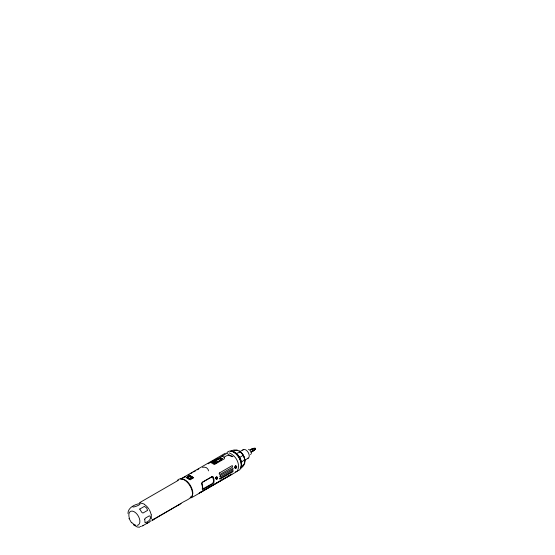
<?xml version="1.0" encoding="UTF-8"?>
<svg xmlns="http://www.w3.org/2000/svg" width="555" height="555" viewBox="0 0 555 555"><rect width="100%" height="100%" fill="white"/><g stroke="black" fill="none" stroke-linecap="round" stroke-linejoin="round"><path stroke-width="0.83" d="M251.325 453.601L251.249 452.651M216.436 477.175C217.56 478.577 215.985 476.051 216.318 477.938C214.702 478.75 217.539 478.618 215.798 478.459M215.763 478.126L216.263 477.411M216.221 478.216L216.436 478.708L216.915 477.46L216.492 477.702M216.95 477.793L216.582 478.57M235.063 467.692L235.639 467.567L236.028 466.602L235.334 466.207L235.382 466.935L235.188 466.346M236.007 466.79L235.639 467.567M127.941 513.444C127.99 507.568 134.837 504.322 139.86 503.593C141.837 504.752 131.542 508.151 132.707 506.673M151.307 518.994L151.307 514.534M240.766 468.059C243.714 461.399 238.248 451.937 231.012 451.166M240.218 468.51C251.179 462.808 240.766 444.77 230.346 451.409M214.681 461.281L216.318 462.606L214.806 461.205M215.354 460.893L214.639 461.635M152.41 519.979L180.153 503.961C184.08 500.728 192.307 499.098 192.849 493.492A11.065 6.389 60 0 0 181.11 478.889M237.575 470.571C240.69 463.869 235.681 455.239 229.062 452.845M234.98 466.942L235.32 466.401M240.551 467.796L244.776 463.224M192.21 496.413L192.259 496.357A11.558 6.674 60 0 0 187.465 482.462A11.558 6.674 60 0 0 177.26 480.575M185.696 476.502L181.915 478.493M254.648 449.508L255.293 448.301L253.649 448.627M181.651 478.861L182.13 478.396M216.492 478.375L216.228 478.618L216.526 478.341A0.867 0.562 -67 0 0 216.762 477.515M149.191 522.137L150.405 521.013M181.055 503.503L152.583 520.125M237.471 470.744L236.097 472L191.406 497.8M254.28 449.716L255.383 448.759M187.541 477.029L187.312 477.688L187.84 477.994L190.164 476.252M255.383 448.461L254.343 449.841L252.532 450.438L251.637 449.321L250.742 449.404L250.742 450.001L252.553 448.953M252.761 450.861L251.637 451.714L252.532 451.631L254.343 450.14C255.709 448.565 255.432 447.878 253.323 448.364L251.637 449.321L255.293 448.301M254.807 448.849L255.293 448.815M254.939 448.926L255.251 448.433L253.448 448.44L251.637 449.321M241.474 466.484L241.474 462.211L244.776 459.526M252.844 450.91L251.637 451.714L252.934 450.958M147.193 523.33L147.651 522.956L146.596 523.247M178.863 504.96L179.709 504.405L179.244 504.55M200.084 492.452L199.148 493.055L231.865 474.171L200.605 492.34L201.597 491.834M229.576 475.677L230.519 475.073L228.646 475.961M153.881 519.133L152.264 520.25L153.166 519.792M139.576 502.705L178.405 480.283M180.639 479L225.261 453.234M190.601 473.672L192.085 472.818M193.563 471.965L195.783 470.682M197.268 469.828L198.745 468.968M208.174 463.786L213.266 460.844M214.723 460.005L217.629 458.326M222.264 456.12L226.946 453.241L228.903 454.795L232.982 456.723L228.598 455.377L226.565 455.766L224.102 457.188L222.264 456.12L210.955 462.586L214.362 464.549L224.463 458.714L224.102 457.188M186.223 477.453L189.671 475.462L193.639 477.751L190.192 479.742L186.223 477.453L190.192 479.742M214.057 461.587L219.336 458.541L221.362 459.706L216.082 462.939L214.057 461.587L216.082 462.759L221.362 459.706M188.7 478.694L186.959 477.453L189.671 476.065M214.057 461.774L219.336 458.721L221.362 459.894M220.897 457.896L220.363 458.125L221.112 458.021M222.277 458.694L221.82 458.964M222.465 458.798L222.021 458.548M186.959 477.453L189.276 478.785L191.988 477.224L189.956 478.639M239.566 451.805L243.305 449.647M231.13 451.479L232.732 451.333L236.43 453.47L239.628 457.452L243.173 455.405M252.532 451.035L254.343 449.987M244.484 460.331L248.231 458.173M215.895 478.181L216.318 477.938M234.959 467.178L235.382 466.935M235.549 466.7L236.111 466.512L235.493 466.165M234.855 467.456C235.695 466.554 235.396 468.663 235.278 467.213M215.93 478.521L216.353 478.271M216.526 478.035L217.088 477.855M234.994 467.511L235.417 467.268M235.584 467.033L236.146 466.845M141.761 526.251L149.031 522.269M142.933 525.731L143.544 525.439M236.43 453.47L240.405 451.957M254.939 448.357L253.649 448.78M254.669 448.606L254.939 448.204M250.742 449.404L252.553 448.808M237.283 471.278L235.5 471.771M150.807 520.965L151.272 520.819M232.732 451.333L237.207 450.105M189.442 475.933L191.988 477.224M190.081 476.204L188.069 477.335L187.84 477.994M202.443 467.386L204.136 467.109L206.522 467.719L208.104 469.398L208.479 470.869M139.582 527.236L137.196 526.986L133.394 524.787M140.172 502.934L144.099 503.989M140.04 526.411L140.963 526.501M190.24 497.724L190.629 497.828L190.622 496.843M215.479 460.817L216.984 462.218M189.671 475.462L193.639 477.751M190.247 476.461L191.988 477.46M190.192 476.634L189.671 475.885M239.143 450.938L240.662 452.048L240.162 451.631M131.563 522.859L128.954 518.335M221.688 458.555L221.216 458.603L221.605 458.61M213.217 462.433L212.745 462.481L213.085 462.364M239.628 457.452L241.474 462.211M235.632 466.228L235.688 466.755M235.722 467.095L235.778 467.622M216.568 477.231L216.623 477.758M216.665 478.098L216.721 478.625M216.124 477.349L216.186 477.883M252.532 450.438L252.532 451.631M242.75 450.16A4.926 2.844 60 0 1 248.231 452.485A4.926 2.844 60 0 1 247.509 458.395M226.96 452.679A10.836 6.258 60 0 1 239.018 457.806A10.836 6.258 60 0 1 237.429 470.806M230.526 451.291A10.24 5.911 60 0 1 239.26 457.66A10.24 5.911 60 0 1 240.412 468.42M239.163 451.194A7.992 4.613 60 0 1 240.142 451.86M240.627 452.263A7.992 4.613 60 0 1 244.623 462.565M248.508 449.335A2.99 1.727 60 0 1 251.096 452.554M250.881 454.288A2.99 1.727 60 0 1 250.548 454.6M239.781 451.506A7.173 4.142 60 0 1 244.679 461.704M135.795 525.231A7.832 4.523 60 0 1 132.021 522.671M129.565 518.654A7.832 4.523 60 0 1 129.155 517.406M129.01 516.795A7.832 4.523 60 0 1 132.465 511.127A7.832 4.523 60 0 1 139.374 518.425A7.832 4.523 60 0 1 137.127 525.363M144.3 504.44A9.858 5.696 60 0 1 148.782 508.907M149.233 509.643A9.858 5.696 60 0 1 151.036 514.291M215.576 477.806A0.867 0.562 -67 0 1 215.777 477.404M216.068 477.127A0.867 0.562 -67 0 1 216.388 477.05M188.062 475.448A1.415 0.444 -43.4 0 1 189.123 474.525M216.811 476.988A1.172 0.756 -67 0 1 216.214 478.91M235.702 466.186A0.867 0.562 -67 0 1 235.584 467.338M235.292 467.615A0.867 0.562 -67 0 1 234.973 467.692M235.126 466.117A0.867 0.562 -67 0 1 235.445 466.04M235.875 465.95A1.172 0.756 -67 0 1 235.868 467.241A1.172 0.756 -67 0 1 234.89 467.983M191.225 478.514L190.545 478.459L191.225 478.514M214.279 462.87L213.724 462.939L214.279 462.898M139.735 509.067L141.761 512.334L142.94 513.056L147.581 510.378L146.596 507.922L144.376 506.389L139.735 509.067M191.877 478.188L191.135 478.119L191.877 478.188M144.73 519.14L145.049 522.761C147.921 521.915 151.73 519.563 150.1 516.046L149.17 515.928L145.528 518.037L144.73 519.14M219.842 478.424L219.766 479.048L220.238 479.069L232.607 471.93L233.232 470.695L219.842 478.424M202.686 487.373L202.908 488.906L212.308 483.599C214.265 482.115 213.488 479.048 212.537 477.182L211.538 477.05L202.589 482.219L201.978 483.28L202.686 487.373M214.369 462.905L213.626 462.932L214.369 462.905M191.787 478.223L191.225 478.126L191.857 478.264M219.579 472.888L219.183 473.561L219.405 474.317L220.023 474.4L232.392 467.261L232.566 465.832L231.948 465.749L219.579 472.888M220.238 475.441L219.842 476.807L220.391 476.87L232.76 469.724L233.155 468.358L220.238 475.441M221.174 458.423C222.062 458.305 220.085 458.062 221.174 458.423M214.605 462.974L214.57 463.418C216.082 462.891 213.717 463.931 214.716 463.175L214.223 463.349L214.605 462.974M213.668 462.433L213.155 462.731L213.668 462.433M190.115 478.674L190.649 478.965L190.115 478.674M190.414 478.507L190.927 478.805L190.414 478.507M191.836 477.682C190.871 477.89 193.32 478.195 191.836 477.682M212.017 476.634L202.388 482.191A1.415 1.068 -84.3 0 0 201.77 484.05A8.131 4.697 60 0 1 202.284 488.851A1.415 0.701 -53.9 0 0 203.158 489.344L212.78 483.787A1.415 0.701 -53.9 0 0 213.911 482.142A8.131 4.697 60 0 0 213.398 477.342A1.415 1.068 -84.3 0 0 212.017 476.634M216.894 479.201A1.172 0.756 -67 0 0 217.491 477.279A1.172 0.756 -67 0 0 216.055 478.049A1.172 0.756 -67 0 0 216.894 479.201M236 468.17A1.172 0.756 -67 0 0 236.555 466.242A1.172 0.756 -67 0 0 235.119 467.067A1.172 0.756 -67 0 0 236 468.17"/></g></svg>
